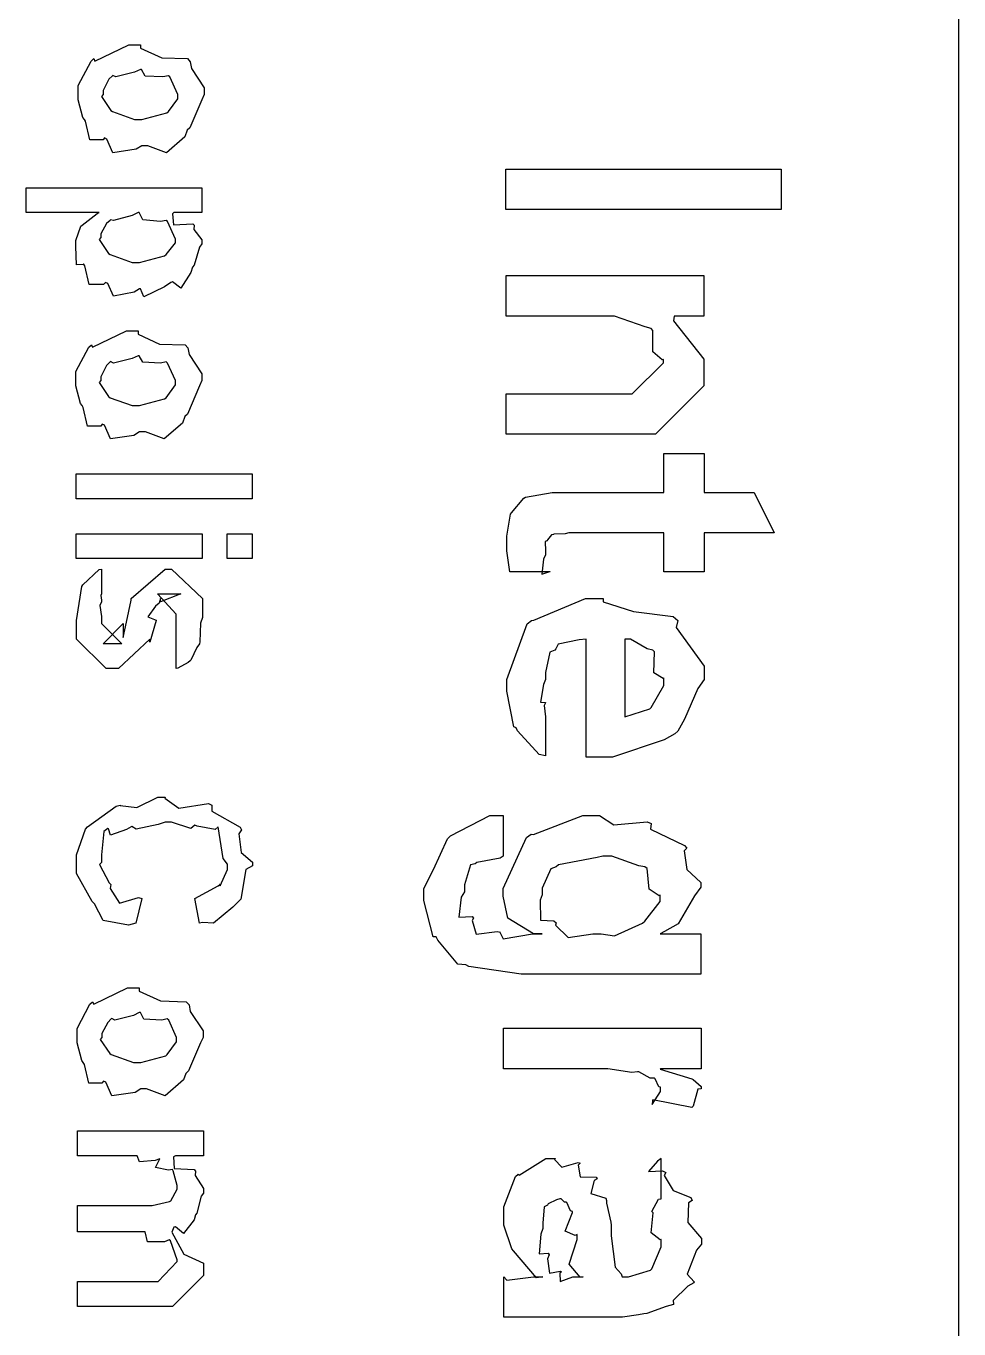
# Model space of a CAD drawing. Extents: x 0.2 to 11.6, y 0.3 to 16.2.
# Drawn here: x 1.7482 to 1.8783, y 2.1406 to 2.3225 of the extents above; entities that cross this region are included whole.
import ezdxf

# ---------------------------------------------------------------- set-up
doc = ezdxf.new("R2010")
doc.units = 0
doc.header["$MEASUREMENT"] = 0

msp = doc.modelspace()

# ---------------------------------------------------------------- linework, layer by layer
at = {"color": 0}
for p, q in [((1.87831, 0.513346), (1.87831, 4.18001)), ((1.75776, 2.3176), (1.76247, 2.31988)), ((1.76247, 2.31988), (1.76411, 2.31988)), ((1.76411, 2.31988), (1.76411, 2.31939)), ((1.76411, 2.31988), (1.76411, 2.31988)), ((1.76411, 2.31939), (1.76708, 2.31803)), ((1.75543, 2.31418), (1.75722, 2.3176)), ((1.75722, 2.3176), (1.7576, 2.31793)), ((1.7576, 2.31793), (1.75776, 2.3176)), ((1.76708, 2.31803), (1.77067, 2.31793)), ((1.77067, 2.31793), (1.77106, 2.31749)), ((1.77106, 2.31749), (1.77121, 2.31657)), ((1.77121, 2.31657), (1.773, 2.31386)), ((1.75971, 2.31506), (1.7589, 2.31347)), ((1.76019, 2.31554), (1.75971, 2.31506)), ((1.76025, 2.3156), (1.76019, 2.31554)), ((1.76069, 2.31538), (1.76025, 2.3156)), ((1.76329, 2.31603), (1.76069, 2.31538)), ((1.76411, 2.3164), (1.76329, 2.31603)), ((1.76426, 2.3164), (1.76411, 2.3164)), ((1.76411, 2.3164), (1.76411, 2.3164)), ((1.76476, 2.31549), (1.76426, 2.3164)), ((1.76725, 2.31538), (1.76476, 2.31549)), ((1.76801, 2.31554), (1.76725, 2.31538)), ((1.76822, 2.31538), (1.76801, 2.31554)), ((1.76932, 2.31293), (1.76822, 2.31538)), ((1.75543, 2.31293), (1.75543, 2.31418)), ((1.75543, 2.31218), (1.75543, 2.31293)), ((1.7589, 2.31293), (1.75868, 2.31267)), ((1.7589, 2.31347), (1.7589, 2.31293)), ((1.76932, 2.31233), (1.76932, 2.31293)), ((1.76932, 2.31293), (1.76932, 2.31293)), ((1.773, 2.31293), (1.77268, 2.31218)), ((1.773, 2.31386), (1.773, 2.31293)), ((1.75608, 2.30974), (1.75543, 2.31218)), ((1.75868, 2.31267), (1.75999, 2.31071)), ((1.76801, 2.31054), (1.76932, 2.31233)), ((1.77268, 2.31218), (1.771, 2.30826)), ((1.75629, 2.30946), (1.75608, 2.30974)), ((1.75646, 2.30919), (1.75629, 2.30946)), ((1.75999, 2.31071), (1.76019, 2.31054)), ((1.76019, 2.31054), (1.76019, 2.31054)), ((1.76019, 2.31054), (1.76329, 2.30946)), ((1.76329, 2.30946), (1.76432, 2.30946)), ((1.76432, 2.30946), (1.76779, 2.31039)), ((1.76432, 2.30946), (1.76432, 2.30946)), ((1.76779, 2.31039), (1.76801, 2.31054)), ((1.76801, 2.31054), (1.76801, 2.31054)), ((1.75706, 2.30658), (1.75646, 2.30919)), ((1.77061, 2.30794), (1.77029, 2.30703)), ((1.771, 2.30826), (1.77061, 2.30794)), ((1.7589, 2.30658), (1.75706, 2.30658)), ((1.75911, 2.30686), (1.7589, 2.30658)), ((1.75944, 2.30669), (1.75911, 2.30686)), ((1.76025, 2.30479), (1.75944, 2.30669)), ((1.76432, 2.30578), (1.76351, 2.30529)), ((1.76514, 2.30578), (1.76432, 2.30578)), ((1.76774, 2.30479), (1.76514, 2.30578)), ((1.77029, 2.30703), (1.76774, 2.30479)), ((1.76351, 2.30529), (1.76025, 2.30479)), ((1.81511, 2.30251), (1.85351, 2.30251)), ((1.81511, 2.29688), (1.81511, 2.30251)), ((1.81511, 2.30251), (1.81511, 2.30251)), ((1.85351, 2.30251), (1.85351, 2.29688)), ((1.74815, 2.29992), (1.77268, 2.29992)), ((1.74815, 2.29644), (1.74815, 2.29992)), ((1.74815, 2.29992), (1.74815, 2.29992)), ((1.77268, 2.29992), (1.77268, 2.29644)), ((1.85351, 2.29688), (1.81511, 2.29688)), ((1.75836, 2.29644), (1.74815, 2.29644)), ((1.75581, 2.29454), (1.75597, 2.29471)), ((1.75597, 2.29471), (1.75808, 2.29633)), ((1.75597, 2.29471), (1.75597, 2.29471)), ((1.75808, 2.29633), (1.75836, 2.29644)), ((1.75939, 2.29492), (1.75857, 2.29346)), ((1.75987, 2.29536), (1.75939, 2.29492)), ((1.75993, 2.29542), (1.75987, 2.29536)), ((1.76036, 2.29536), (1.75993, 2.29542)), ((1.76297, 2.29606), (1.76036, 2.29536)), ((1.76378, 2.29644), (1.76297, 2.29606)), ((1.76394, 2.29644), (1.76378, 2.29644)), ((1.76378, 2.29644), (1.76378, 2.29644)), ((1.76443, 2.29546), (1.76394, 2.29644)), ((1.76693, 2.29519), (1.76443, 2.29546)), ((1.76768, 2.29536), (1.76693, 2.29519)), ((1.7679, 2.29519), (1.76768, 2.29536)), ((1.76899, 2.29275), (1.7679, 2.29519)), ((1.76878, 2.29644), (1.76856, 2.29628)), ((1.76856, 2.29628), (1.76872, 2.29476)), ((1.76872, 2.29476), (1.77143, 2.29486)), ((1.77268, 2.29644), (1.76878, 2.29644)), ((1.77143, 2.29486), (1.7716, 2.29471)), ((1.7716, 2.29471), (1.77154, 2.29411)), ((1.7551, 2.29254), (1.75581, 2.29454)), ((1.75857, 2.29297), (1.75836, 2.29269)), ((1.75857, 2.29346), (1.75857, 2.29297)), ((1.77154, 2.29411), (1.77268, 2.29264)), ((1.7551, 2.29172), (1.7551, 2.29254)), ((1.7551, 2.29254), (1.7551, 2.29254)), ((1.75521, 2.28917), (1.7551, 2.29172)), ((1.75836, 2.29269), (1.75965, 2.29075)), ((1.76768, 2.29058), (1.76899, 2.29221)), ((1.76899, 2.29221), (1.76899, 2.29275)), ((1.76899, 2.29275), (1.76899, 2.29275)), ((1.77235, 2.29161), (1.7716, 2.28911)), ((1.77268, 2.2921), (1.77235, 2.29161)), ((1.77268, 2.29264), (1.77268, 2.2921)), ((1.75618, 2.28928), (1.75613, 2.28922)), ((1.75635, 2.28901), (1.75618, 2.28928)), ((1.75965, 2.29075), (1.75987, 2.29058)), ((1.75987, 2.29058), (1.75987, 2.29058)), ((1.75987, 2.29058), (1.76297, 2.2895)), ((1.76297, 2.2895), (1.764, 2.2895)), ((1.764, 2.2895), (1.76747, 2.29042)), ((1.764, 2.2895), (1.764, 2.2895)), ((1.76747, 2.29042), (1.76768, 2.29058)), ((1.76768, 2.29058), (1.76768, 2.29058)), ((1.75613, 2.28922), (1.75521, 2.28917)), ((1.75694, 2.2864), (1.75635, 2.28901)), ((1.77115, 2.28808), (1.76975, 2.28592)), ((1.77138, 2.28885), (1.77115, 2.28808)), ((1.7716, 2.28911), (1.77138, 2.28885)), ((1.81515, 2.28765), (1.84272, 2.28765)), ((1.81515, 2.28201), (1.81515, 2.28765)), ((1.81515, 2.28765), (1.81515, 2.28765)), ((1.84272, 2.28765), (1.84272, 2.28201)), ((1.75896, 2.2864), (1.75694, 2.2864)), ((1.75922, 2.28668), (1.75896, 2.2864)), ((1.75956, 2.28657), (1.75922, 2.28668)), ((1.76036, 2.28478), (1.75956, 2.28657)), ((1.764, 2.28581), (1.76324, 2.28532)), ((1.76411, 2.28581), (1.764, 2.28581)), ((1.7646, 2.28467), (1.76411, 2.28581)), ((1.76747, 2.28608), (1.7646, 2.28467)), ((1.76833, 2.28668), (1.76747, 2.28608)), ((1.76856, 2.28678), (1.76833, 2.28668)), ((1.76975, 2.28592), (1.76856, 2.28678)), ((1.76324, 2.28532), (1.76036, 2.28478)), ((1.82883, 2.28201), (1.81515, 2.28201)), ((1.83024, 2.28201), (1.82883, 2.28201)), ((1.83453, 2.28049), (1.83024, 2.28201)), ((1.8386, 2.28201), (1.83849, 2.28136)), ((1.84272, 2.28201), (1.8386, 2.28201)), ((1.83535, 2.28028), (1.83453, 2.28049)), ((1.83561, 2.28), (1.83535, 2.28028)), ((1.83849, 2.28136), (1.84272, 2.27599)), ((1.75743, 2.27767), (1.76215, 2.27994)), ((1.76215, 2.27994), (1.76378, 2.27994)), ((1.76378, 2.27994), (1.76378, 2.27946)), ((1.76378, 2.27994), (1.76378, 2.27994)), ((1.76378, 2.27946), (1.76676, 2.2781)), ((1.83561, 2.27701), (1.83561, 2.28)), ((1.7551, 2.27425), (1.75689, 2.27767)), ((1.75689, 2.27767), (1.75726, 2.278)), ((1.75726, 2.278), (1.75743, 2.27767)), ((1.76676, 2.2781), (1.77035, 2.278)), ((1.77035, 2.278), (1.77072, 2.27756)), ((1.77072, 2.27756), (1.77089, 2.27664)), ((1.77089, 2.27664), (1.77268, 2.27393)), ((1.83692, 2.27588), (1.83561, 2.27701)), ((1.75939, 2.27511), (1.75857, 2.27354)), ((1.75987, 2.27561), (1.75939, 2.27511)), ((1.75993, 2.27567), (1.75987, 2.27561)), ((1.76036, 2.27544), (1.75993, 2.27567)), ((1.76297, 2.2761), (1.76036, 2.27544)), ((1.76378, 2.27647), (1.76297, 2.2761)), ((1.76394, 2.27647), (1.76378, 2.27647)), ((1.76378, 2.27647), (1.76378, 2.27647)), ((1.76443, 2.27556), (1.76394, 2.27647)), ((1.76693, 2.27544), (1.76443, 2.27556)), ((1.76768, 2.27561), (1.76693, 2.27544)), ((1.7679, 2.27544), (1.76768, 2.27561)), ((1.76899, 2.273), (1.7679, 2.27544)), ((1.83274, 2.27115), (1.83708, 2.2755)), ((1.83708, 2.27593), (1.83692, 2.27588)), ((1.83708, 2.2755), (1.83708, 2.27593)), ((1.84272, 2.27599), (1.84272, 2.27419)), ((1.7551, 2.273), (1.7551, 2.27425)), ((1.7551, 2.27225), (1.7551, 2.273)), ((1.75857, 2.273), (1.75836, 2.27274)), ((1.75857, 2.27354), (1.75857, 2.273)), ((1.76899, 2.2724), (1.76899, 2.273)), ((1.76899, 2.273), (1.76899, 2.273)), ((1.77268, 2.273), (1.77235, 2.27225)), ((1.77268, 2.27393), (1.77268, 2.273)), ((1.84272, 2.27419), (1.84272, 2.27225)), ((1.75575, 2.26981), (1.7551, 2.27225)), ((1.75836, 2.27274), (1.75965, 2.27078)), ((1.76768, 2.27061), (1.76899, 2.2724)), ((1.77235, 2.27225), (1.77067, 2.26833)), ((1.81515, 2.27115), (1.83035, 2.27117)), ((1.81515, 2.26551), (1.81515, 2.27115)), ((1.83035, 2.27117), (1.83274, 2.27115)), ((1.84272, 2.27225), (1.83599, 2.26551)), ((1.75597, 2.26953), (1.75575, 2.26981)), ((1.75613, 2.26926), (1.75597, 2.26953)), ((1.75672, 2.26665), (1.75613, 2.26926)), ((1.75965, 2.27078), (1.75987, 2.27061)), ((1.75987, 2.27061), (1.75987, 2.27061)), ((1.75987, 2.27061), (1.76297, 2.26953)), ((1.76297, 2.26953), (1.764, 2.26953)), ((1.764, 2.26953), (1.76747, 2.27046)), ((1.764, 2.26953), (1.764, 2.26953)), ((1.76747, 2.27046), (1.76768, 2.27061)), ((1.76768, 2.27061), (1.76768, 2.27061)), ((1.77029, 2.26801), (1.76997, 2.26708)), ((1.77067, 2.26833), (1.77029, 2.26801)), ((1.75857, 2.26665), (1.75672, 2.26665)), ((1.75879, 2.26693), (1.75857, 2.26665)), ((1.75911, 2.26676), (1.75879, 2.26693)), ((1.75993, 2.26486), (1.75911, 2.26676)), ((1.764, 2.26585), (1.76318, 2.26535)), ((1.76481, 2.26585), (1.764, 2.26585)), ((1.76742, 2.26486), (1.76481, 2.26585)), ((1.76997, 2.26708), (1.76742, 2.26486)), ((1.76318, 2.26535), (1.75993, 2.26486)), ((1.83165, 2.26551), (1.81515, 2.26551)), ((1.83599, 2.26551), (1.83165, 2.26551)), ((1.83712, 2.25738), (1.83712, 2.26281)), ((1.83712, 2.26281), (1.84278, 2.26281)), ((1.84278, 2.26281), (1.84278, 2.25738)), ((1.75515, 2.25999), (1.77968, 2.25999)), ((1.75515, 2.25651), (1.75515, 2.25999)), ((1.75515, 2.25999), (1.75515, 2.25999)), ((1.77968, 2.25999), (1.77968, 2.25651)), ((1.81586, 2.25456), (1.8176, 2.25661)), ((1.8176, 2.25661), (1.81782, 2.25672)), ((1.81782, 2.25672), (1.82156, 2.25738)), ((1.81782, 2.25672), (1.81782, 2.25672)), ((1.82156, 2.25738), (1.82281, 2.25738)), ((1.82281, 2.25738), (1.83712, 2.25738)), ((1.84278, 2.25738), (1.84972, 2.25738)), ((1.84972, 2.25738), (1.85254, 2.25174)), ((1.77968, 2.25651), (1.75515, 2.25651)), ((1.81521, 2.25131), (1.81575, 2.25435)), ((1.81575, 2.25435), (1.81586, 2.25456)), ((1.81586, 2.25456), (1.81586, 2.25456)), ((1.75515, 2.25163), (1.77274, 2.25163)), ((1.75515, 2.24815), (1.75515, 2.25163)), ((1.75515, 2.25163), (1.75515, 2.25163)), ((1.77274, 2.25163), (1.77274, 2.24815)), ((1.77621, 2.25163), (1.77968, 2.25163)), ((1.77621, 2.24815), (1.77621, 2.25163)), ((1.77621, 2.25163), (1.77621, 2.25163)), ((1.77968, 2.25163), (1.77968, 2.24815)), ((1.81521, 2.25022), (1.81521, 2.25131)), ((1.82146, 2.25146), (1.8209, 2.25076)), ((1.82172, 2.25151), (1.82146, 2.25146)), ((1.82178, 2.25157), (1.82172, 2.25151)), ((1.82335, 2.25163), (1.82178, 2.25157)), ((1.82389, 2.25174), (1.82335, 2.25163)), ((1.83712, 2.25174), (1.82389, 2.25174)), ((1.83712, 2.24631), (1.83712, 2.25174)), ((1.85254, 2.25174), (1.84278, 2.25174)), ((1.84278, 2.25174), (1.84278, 2.24631)), ((1.81521, 2.24924), (1.81521, 2.25022)), ((1.81565, 2.24631), (1.81521, 2.24924)), ((1.82086, 2.25065), (1.82058, 2.25054)), ((1.82058, 2.25054), (1.82064, 2.24918)), ((1.8209, 2.25076), (1.82086, 2.25065)), ((1.77274, 2.24815), (1.75515, 2.24815)), ((1.77968, 2.24815), (1.77621, 2.24815)), ((1.82036, 2.2481), (1.8201, 2.24599)), ((1.82064, 2.24869), (1.82036, 2.2481)), ((1.82064, 2.24918), (1.82064, 2.24869)), ((1.75608, 2.24451), (1.75836, 2.24664)), ((1.75836, 2.24664), (1.75868, 2.24669)), ((1.75868, 2.24669), (1.75868, 2.24322)), ((1.75868, 2.24669), (1.75868, 2.24669)), ((1.76281, 2.24257), (1.76758, 2.24669)), ((1.76758, 2.24669), (1.76844, 2.24669)), ((1.76844, 2.24669), (1.77279, 2.24257)), ((1.82129, 2.24631), (1.81565, 2.24631)), ((1.81565, 2.24631), (1.81565, 2.24631)), ((1.8201, 2.24599), (1.82124, 2.24636)), ((1.82124, 2.24636), (1.82129, 2.24631)), ((1.82129, 2.24631), (1.82129, 2.24631)), ((1.84278, 2.24631), (1.83712, 2.24631)), ((1.75521, 2.23953), (1.75592, 2.24425)), ((1.75592, 2.24425), (1.75608, 2.24451)), ((1.75608, 2.24451), (1.75608, 2.24451)), ((1.75868, 2.24214), (1.75846, 2.2416)), ((1.75868, 2.24322), (1.75857, 2.243)), ((1.75857, 2.243), (1.75868, 2.24235)), ((1.75868, 2.24235), (1.75868, 2.24214)), ((1.76215, 2.23931), (1.76281, 2.24235)), ((1.76281, 2.24235), (1.76281, 2.24257)), ((1.7691, 2.2404), (1.7665, 2.24322)), ((1.7665, 2.24322), (1.76779, 2.24322)), ((1.76693, 2.24257), (1.76671, 2.24192)), ((1.76975, 2.24322), (1.76693, 2.24214)), ((1.76693, 2.24214), (1.76693, 2.24257)), ((1.76779, 2.24322), (1.76975, 2.24322)), ((1.77279, 2.24257), (1.77279, 2.23996)), ((1.81901, 2.23958), (1.82622, 2.24257)), ((1.82622, 2.24257), (1.82867, 2.24257)), ((1.82867, 2.24257), (1.82867, 2.24214)), ((1.82867, 2.24214), (1.8329, 2.24078)), ((1.75846, 2.2416), (1.75868, 2.24007)), ((1.76622, 2.24154), (1.76514, 2.24001)), ((1.76671, 2.24192), (1.76622, 2.24154)), ((1.7691, 2.23975), (1.7691, 2.2404)), ((1.8329, 2.24078), (1.83843, 2.24007)), ((1.75521, 2.23693), (1.75521, 2.23953)), ((1.75521, 2.23953), (1.75521, 2.23953)), ((1.75868, 2.24007), (1.75868, 2.23953)), ((1.75868, 2.23953), (1.75868, 2.2391)), ((1.75868, 2.2391), (1.7615, 2.23628)), ((1.7589, 2.23628), (1.76172, 2.2391)), ((1.76172, 2.23714), (1.76215, 2.23931)), ((1.76172, 2.2391), (1.76172, 2.23714)), ((1.76514, 2.24001), (1.76628, 2.23958)), ((1.76628, 2.23953), (1.7654, 2.23649)), ((1.76628, 2.23958), (1.76628, 2.23953)), ((1.7691, 2.23915), (1.7691, 2.23975)), ((1.7691, 2.23736), (1.7691, 2.23915)), ((1.77251, 2.23915), (1.7724, 2.23654)), ((1.77279, 2.23996), (1.77251, 2.23915)), ((1.81521, 2.23128), (1.81808, 2.23904)), ((1.81808, 2.23904), (1.81868, 2.23953)), ((1.81868, 2.23953), (1.81901, 2.23958)), ((1.83843, 2.24007), (1.83908, 2.23953)), ((1.83908, 2.23953), (1.83886, 2.23856)), ((1.83886, 2.23856), (1.84278, 2.23313)), ((1.75933, 2.23281), (1.75521, 2.23693)), ((1.7654, 2.23693), (1.76107, 2.23281)), ((1.7654, 2.23649), (1.7654, 2.23693)), ((1.7691, 2.23708), (1.7691, 2.23736)), ((1.7691, 2.23736), (1.7691, 2.23736)), ((1.7691, 2.23628), (1.7691, 2.23708)), ((1.7724, 2.23654), (1.77235, 2.23628)), ((1.82531, 2.23682), (1.82237, 2.23622)), ((1.82628, 2.23693), (1.82531, 2.23682)), ((1.82628, 2.22043), (1.82628, 2.23693)), ((1.83171, 2.23693), (1.83171, 2.22607)), ((1.83247, 2.23693), (1.83171, 2.23693)), ((1.83171, 2.23693), (1.83171, 2.23693)), ((1.83479, 2.23557), (1.83247, 2.23693)), ((1.76042, 2.23628), (1.7589, 2.23628)), ((1.7615, 2.23628), (1.76042, 2.23628)), ((1.7691, 2.23281), (1.7691, 2.23628)), ((1.7691, 2.23628), (1.7691, 2.23628)), ((1.77197, 2.23574), (1.77115, 2.234)), ((1.77235, 2.23628), (1.77197, 2.23574)), ((1.82124, 2.23508), (1.82064, 2.23226)), ((1.82194, 2.2354), (1.82124, 2.23508)), ((1.82206, 2.23557), (1.82194, 2.2354)), ((1.82237, 2.23622), (1.82206, 2.23557)), ((1.83561, 2.2354), (1.83479, 2.23557)), ((1.83583, 2.23514), (1.83561, 2.2354)), ((1.83572, 2.23221), (1.83583, 2.23514)), ((1.77078, 2.23367), (1.76932, 2.23286)), ((1.77106, 2.23389), (1.77078, 2.23367)), ((1.77115, 2.234), (1.77106, 2.23389)), ((1.84278, 2.23313), (1.84278, 2.23128)), ((1.76085, 2.23281), (1.75933, 2.23281)), ((1.76107, 2.23281), (1.76085, 2.23281)), ((1.76932, 2.23286), (1.7691, 2.23281)), ((1.81521, 2.22965), (1.81521, 2.23128)), ((1.81521, 2.23128), (1.81521, 2.23128)), ((1.82064, 2.23128), (1.82036, 2.23058)), ((1.82064, 2.23226), (1.82064, 2.23128)), ((1.83703, 2.23144), (1.83572, 2.23221)), ((1.83712, 2.2315), (1.83703, 2.23144)), ((1.83712, 2.23047), (1.83712, 2.2315)), ((1.84278, 2.23128), (1.8419, 2.23003)), ((1.81619, 2.22467), (1.81521, 2.22965)), ((1.82036, 2.23058), (1.81993, 2.22814)), ((1.83539, 2.22738), (1.83712, 2.23047)), ((1.8419, 2.23003), (1.84, 2.22575)), ((1.81993, 2.22814), (1.82064, 2.22808)), ((1.82064, 2.22803), (1.82042, 2.22765)), ((1.82042, 2.22765), (1.82064, 2.22607)), ((1.82064, 2.22808), (1.82064, 2.22803)), ((1.82064, 2.22607), (1.82064, 2.22065)), ((1.82064, 2.22607), (1.82064, 2.22607)), ((1.82064, 2.22607), (1.82064, 2.22607)), ((1.83171, 2.22607), (1.83518, 2.22721)), ((1.83171, 2.22607), (1.83171, 2.22607)), ((1.83518, 2.22721), (1.83539, 2.22738)), ((1.83539, 2.22738), (1.83539, 2.22738)), ((1.84, 2.22575), (1.83908, 2.22407)), ((1.81651, 2.22456), (1.81619, 2.22467)), ((1.81674, 2.22412), (1.81651, 2.22456)), ((1.81972, 2.22082), (1.81674, 2.22412)), ((1.83908, 2.22407), (1.83865, 2.22368)), ((1.83718, 2.22287), (1.82997, 2.22043)), ((1.83865, 2.22368), (1.83718, 2.22287)), ((1.82064, 2.22065), (1.81972, 2.22082)), ((1.8265, 2.22043), (1.82628, 2.22043)), ((1.82726, 2.22043), (1.8265, 2.22043)), ((1.82758, 2.22043), (1.82726, 2.22043)), ((1.82997, 2.22043), (1.82758, 2.22043)), ((1.76361, 2.21343), (1.76654, 2.21485)), ((1.76654, 2.21485), (1.76758, 2.21485)), ((1.76758, 2.21485), (1.76753, 2.21474)), ((1.76753, 2.21474), (1.76947, 2.21332)), ((1.75672, 2.21072), (1.76074, 2.2136)), ((1.76074, 2.2136), (1.76129, 2.21376)), ((1.76129, 2.21376), (1.76129, 2.21371)), ((1.76129, 2.21371), (1.76361, 2.21343)), ((1.76947, 2.21332), (1.7736, 2.21397)), ((1.7736, 2.21397), (1.77408, 2.21376)), ((1.77408, 2.21376), (1.77408, 2.21289)), ((1.77408, 2.21289), (1.778, 2.21067)), ((1.76758, 2.21137), (1.7666, 2.21104)), ((1.76844, 2.21137), (1.76758, 2.21137)), ((1.77115, 2.2105), (1.76844, 2.21137)), ((1.80735, 2.20947), (1.81287, 2.21229)), ((1.81287, 2.21229), (1.81472, 2.21229)), ((1.81472, 2.21229), (1.81472, 2.20665)), ((1.81472, 2.21229), (1.81472, 2.21229)), ((1.81896, 2.20964), (1.82585, 2.21229)), ((1.82585, 2.21229), (1.82818, 2.21229)), ((1.82818, 2.21229), (1.82818, 2.21229)), ((1.82818, 2.21229), (1.83018, 2.21099)), ((1.83018, 2.21099), (1.83479, 2.21143)), ((1.83479, 2.21143), (1.83535, 2.21121)), ((1.83535, 2.21121), (1.83529, 2.21039)), ((1.75521, 2.20682), (1.75646, 2.21039)), ((1.75646, 2.21039), (1.75672, 2.21072)), ((1.75672, 2.21072), (1.75672, 2.21072)), ((1.759, 2.21007), (1.75868, 2.20682)), ((1.75956, 2.2105), (1.759, 2.21007)), ((1.75965, 2.21044), (1.75956, 2.2105)), ((1.75993, 2.20958), (1.75965, 2.21044)), ((1.76215, 2.21035), (1.75993, 2.20958)), ((1.76281, 2.21072), (1.76215, 2.21035)), ((1.76292, 2.21078), (1.76281, 2.21072)), ((1.76351, 2.21039), (1.76292, 2.21078)), ((1.7666, 2.21104), (1.76351, 2.21039)), ((1.77171, 2.21094), (1.77115, 2.2105)), ((1.77203, 2.21083), (1.77171, 2.21094)), ((1.77453, 2.21035), (1.77203, 2.21083)), ((1.77496, 2.21072), (1.77453, 2.21035)), ((1.77567, 2.20632), (1.77496, 2.21072)), ((1.77496, 2.21072), (1.77496, 2.21072)), ((1.77821, 2.21029), (1.77783, 2.20975)), ((1.77783, 2.20975), (1.77815, 2.20714)), ((1.778, 2.21067), (1.77821, 2.21029)), ((1.80697, 2.20904), (1.80735, 2.20947)), ((1.80735, 2.20947), (1.80735, 2.20947)), ((1.81472, 2.2021), (1.81799, 2.20925)), ((1.81799, 2.20925), (1.81862, 2.20969)), ((1.81862, 2.20969), (1.81896, 2.20964)), ((1.83529, 2.21039), (1.84, 2.20811)), ((1.80501, 2.20475), (1.80697, 2.20904)), ((1.84033, 2.20774), (1.83996, 2.20736)), ((1.84, 2.20811), (1.84033, 2.20774)), ((1.75521, 2.20551), (1.75521, 2.20682)), ((1.75868, 2.20574), (1.7584, 2.20546)), ((1.75868, 2.20682), (1.75868, 2.20574)), ((1.77626, 2.20551), (1.77567, 2.20632)), ((1.77815, 2.20714), (1.77974, 2.20578)), ((1.77974, 2.20578), (1.77974, 2.20529)), ((1.81104, 2.20574), (1.81082, 2.20557)), ((1.81429, 2.20637), (1.81104, 2.20574)), ((1.81472, 2.20665), (1.81429, 2.20637)), ((1.82785, 2.20643), (1.82243, 2.2054)), ((1.82861, 2.20665), (1.82785, 2.20643)), ((1.82986, 2.20665), (1.82861, 2.20665)), ((1.82861, 2.20665), (1.82861, 2.20665)), ((1.83365, 2.20529), (1.82986, 2.20665)), ((1.83996, 2.20736), (1.84033, 2.20475)), ((1.75521, 2.20421), (1.75521, 2.20551)), ((1.75737, 2.20031), (1.75521, 2.20421)), ((1.7584, 2.20546), (1.75976, 2.2029)), ((1.77522, 2.20247), (1.77626, 2.20475)), ((1.77626, 2.20475), (1.77626, 2.20551)), ((1.77881, 2.20475), (1.7781, 2.20063)), ((1.77974, 2.20529), (1.77881, 2.20475)), ((1.80365, 2.2021), (1.80501, 2.20475)), ((1.81017, 2.2054), (1.80931, 2.20264)), ((1.81082, 2.20557), (1.81017, 2.2054)), ((1.82135, 2.20486), (1.82015, 2.20215)), ((1.8221, 2.20514), (1.82135, 2.20486)), ((1.82243, 2.2054), (1.8221, 2.20514)), ((1.83447, 2.20514), (1.83365, 2.20529)), ((1.83479, 2.20492), (1.83447, 2.20514)), ((1.83507, 2.20204), (1.83479, 2.20492)), ((1.84033, 2.20475), (1.84229, 2.20296)), ((1.75976, 2.2029), (1.75999, 2.20269)), ((1.75999, 2.20269), (1.75987, 2.2021)), ((1.75987, 2.2021), (1.76118, 2.20008)), ((1.77169, 2.20074), (1.77496, 2.20247)), ((1.77496, 2.20247), (1.77517, 2.20269)), ((1.77517, 2.20269), (1.77512, 2.20269)), ((1.77512, 2.20269), (1.77522, 2.20247)), ((1.80365, 2.20042), (1.80365, 2.2021)), ((1.80365, 2.2021), (1.80365, 2.2021)), ((1.80931, 2.20264), (1.80931, 2.20165)), ((1.81472, 2.20107), (1.81472, 2.2021)), ((1.81472, 2.2021), (1.81472, 2.2021)), ((1.82015, 2.20215), (1.82015, 2.20122)), ((1.83649, 2.20111), (1.83507, 2.20204)), ((1.84229, 2.20231), (1.84142, 2.20111)), ((1.84229, 2.20296), (1.84229, 2.20231)), ((1.75771, 2.19997), (1.75737, 2.20031)), ((1.75737, 2.20031), (1.75737, 2.20031)), ((1.76118, 2.20008), (1.76383, 2.20085)), ((1.76432, 2.20074), (1.76346, 2.19726)), ((1.76383, 2.20085), (1.76432, 2.20074)), ((1.76432, 2.20074), (1.76432, 2.20074)), ((1.77235, 2.19726), (1.77169, 2.20074)), ((1.77169, 2.20074), (1.77169, 2.20074)), ((1.77778, 2.20031), (1.77701, 2.19949)), ((1.7781, 2.20063), (1.77778, 2.20031)), ((1.80496, 2.19536), (1.80365, 2.20042)), ((1.80886, 2.2009), (1.80854, 2.19814)), ((1.80931, 2.20165), (1.80886, 2.2009)), ((1.81538, 2.19797), (1.81472, 2.20107)), ((1.82015, 2.20122), (1.81988, 2.20047)), ((1.81988, 2.20047), (1.81993, 2.19769)), ((1.83447, 2.19754), (1.83664, 2.20031)), ((1.83664, 2.20122), (1.83649, 2.20111)), ((1.83664, 2.20031), (1.83664, 2.20122)), ((1.84142, 2.20111), (1.83914, 2.19721)), ((1.7589, 2.19765), (1.75771, 2.19997)), ((1.77701, 2.19949), (1.77431, 2.19726)), ((1.76243, 2.19699), (1.7589, 2.19765)), ((1.76346, 2.19726), (1.76243, 2.19699)), ((1.77279, 2.19737), (1.77235, 2.19726)), ((1.77431, 2.19726), (1.77279, 2.19737)), ((1.80854, 2.19814), (1.81039, 2.19819)), ((1.81039, 2.19819), (1.8106, 2.19797)), ((1.8106, 2.19797), (1.81039, 2.19764)), ((1.81039, 2.19764), (1.81093, 2.19575)), ((1.81896, 2.19581), (1.81538, 2.19797)), ((1.81993, 2.19769), (1.82178, 2.1976)), ((1.82178, 2.1976), (1.8221, 2.19732)), ((1.8221, 2.19732), (1.822, 2.197)), ((1.822, 2.197), (1.82378, 2.19526)), ((1.83024, 2.19553), (1.83415, 2.19726)), ((1.83415, 2.19726), (1.83447, 2.19754)), ((1.83447, 2.19754), (1.83447, 2.19754)), ((1.83914, 2.19721), (1.83724, 2.19613)), ((1.80539, 2.19536), (1.80496, 2.19536)), ((1.80561, 2.19493), (1.80539, 2.19536)), ((1.80838, 2.19157), (1.80561, 2.19493)), ((1.81093, 2.19575), (1.81386, 2.19613)), ((1.81386, 2.19613), (1.81429, 2.19601)), ((1.81429, 2.19601), (1.81424, 2.19601)), ((1.81424, 2.19601), (1.81472, 2.1951)), ((1.81472, 2.1951), (1.81879, 2.19581)), ((1.81879, 2.19581), (1.82015, 2.19581)), ((1.82015, 2.19581), (1.81896, 2.19581)), ((1.82378, 2.19526), (1.82721, 2.19581)), ((1.82721, 2.19581), (1.8284, 2.19581)), ((1.8284, 2.19581), (1.8284, 2.19581)), ((1.8284, 2.19581), (1.83024, 2.19553)), ((1.83724, 2.19613), (1.83664, 2.19581)), ((1.83664, 2.19581), (1.84229, 2.19581)), ((1.84229, 2.19581), (1.84229, 2.19015)), ((1.80951, 2.19146), (1.80838, 2.19157)), ((1.80994, 2.19125), (1.80951, 2.19146)), ((1.81722, 2.19015), (1.80994, 2.19125)), ((1.81862, 2.19015), (1.81722, 2.19015)), ((1.84229, 2.19015), (1.81862, 2.19015)), ((1.7576, 2.18599), (1.76232, 2.18826)), ((1.76232, 2.18826), (1.76394, 2.18826)), ((1.76394, 2.18826), (1.76394, 2.18778)), ((1.76394, 2.18826), (1.76394, 2.18826)), ((1.76394, 2.18778), (1.76693, 2.18642)), ((1.75526, 2.18257), (1.75706, 2.18599)), ((1.75706, 2.18599), (1.75743, 2.18631)), ((1.75743, 2.18631), (1.7576, 2.18599)), ((1.76693, 2.18642), (1.77051, 2.18631)), ((1.77051, 2.18631), (1.77089, 2.18587)), ((1.77089, 2.18587), (1.77106, 2.18494)), ((1.76004, 2.18392), (1.75956, 2.18343)), ((1.7601, 2.18397), (1.76004, 2.18392)), ((1.76053, 2.18375), (1.7601, 2.18397)), ((1.76313, 2.1844), (1.76053, 2.18375)), ((1.76394, 2.18479), (1.76313, 2.1844)), ((1.76411, 2.18479), (1.76394, 2.18479)), ((1.76394, 2.18479), (1.76394, 2.18479)), ((1.7646, 2.18386), (1.76411, 2.18479)), ((1.76708, 2.18375), (1.7646, 2.18386)), ((1.76785, 2.18392), (1.76708, 2.18375)), ((1.76807, 2.18375), (1.76785, 2.18392)), ((1.77106, 2.18494), (1.77285, 2.18224)), ((1.75526, 2.18132), (1.75526, 2.18257)), ((1.75956, 2.18343), (1.75874, 2.18186)), ((1.76915, 2.18132), (1.76807, 2.18375)), ((1.77285, 2.18224), (1.77285, 2.18132)), ((1.81478, 2.18261), (1.84233, 2.18261)), ((1.81478, 2.17697), (1.81478, 2.18261)), ((1.81478, 2.18261), (1.81478, 2.18261)), ((1.84233, 2.18261), (1.84233, 2.17697)), ((1.75526, 2.18056), (1.75526, 2.18132)), ((1.75592, 2.17811), (1.75526, 2.18056)), ((1.75874, 2.18132), (1.75851, 2.18104)), ((1.75851, 2.18104), (1.75982, 2.1791)), ((1.75874, 2.18186), (1.75874, 2.18132)), ((1.76785, 2.17893), (1.76915, 2.18072)), ((1.76915, 2.18072), (1.76915, 2.18132)), ((1.76915, 2.18132), (1.76915, 2.18132)), ((1.77251, 2.18056), (1.77083, 2.17665)), ((1.77285, 2.18132), (1.77251, 2.18056)), ((1.75982, 2.1791), (1.76004, 2.17893)), ((1.76004, 2.17893), (1.76004, 2.17893)), ((1.76004, 2.17893), (1.76313, 2.17785)), ((1.76417, 2.17785), (1.76764, 2.17876)), ((1.76764, 2.17876), (1.76785, 2.17893)), ((1.76785, 2.17893), (1.76785, 2.17893)), ((1.75613, 2.17785), (1.75592, 2.17811)), ((1.75629, 2.17757), (1.75613, 2.17785)), ((1.75689, 2.17497), (1.75629, 2.17757)), ((1.76313, 2.17785), (1.76417, 2.17785)), ((1.76417, 2.17785), (1.76417, 2.17785)), ((1.77083, 2.17665), (1.77046, 2.17632)), ((1.82824, 2.17697), (1.81478, 2.17697)), ((1.82932, 2.17697), (1.82824, 2.17697)), ((1.83268, 2.17643), (1.82932, 2.17697)), ((1.83344, 2.17654), (1.83268, 2.17643)), ((1.83365, 2.17654), (1.83344, 2.17654)), ((1.83524, 2.17567), (1.83365, 2.17654)), ((1.83669, 2.17697), (1.83664, 2.17692)), ((1.83664, 2.17692), (1.84104, 2.17557)), ((1.84233, 2.17697), (1.83669, 2.17697)), ((1.75874, 2.17497), (1.75689, 2.17497)), ((1.75896, 2.17524), (1.75874, 2.17497)), ((1.75928, 2.17507), (1.75896, 2.17524)), ((1.7601, 2.17318), (1.75928, 2.17507)), ((1.77012, 2.1754), (1.76758, 2.17318)), ((1.77046, 2.17632), (1.77012, 2.1754)), ((1.83583, 2.17567), (1.83524, 2.17567)), ((1.83593, 2.17557), (1.83583, 2.17567)), ((1.83643, 2.17442), (1.83593, 2.17557)), ((1.84104, 2.17557), (1.84125, 2.17546)), ((1.84125, 2.17546), (1.84125, 2.17546)), ((1.84125, 2.17546), (1.84233, 2.17449)), ((1.76335, 2.17367), (1.7601, 2.17318)), ((1.76417, 2.17415), (1.76335, 2.17367)), ((1.76497, 2.17415), (1.76417, 2.17415)), ((1.76758, 2.17318), (1.76497, 2.17415)), ((1.8355, 2.17199), (1.83669, 2.17378)), ((1.83669, 2.17437), (1.83643, 2.17442)), ((1.83669, 2.17378), (1.83669, 2.17437)), ((1.8419, 2.1741), (1.84125, 2.17176)), ((1.84233, 2.17415), (1.8419, 2.1741)), ((1.84233, 2.17449), (1.84233, 2.17415)), ((1.83556, 2.17253), (1.8355, 2.17199)), ((1.83561, 2.17264), (1.83556, 2.17253)), ((1.84104, 2.17154), (1.83561, 2.17264)), ((1.84125, 2.17176), (1.84104, 2.17154)), ((1.75532, 2.16829), (1.77289, 2.16829)), ((1.75532, 2.16482), (1.75532, 2.16829)), ((1.75532, 2.16829), (1.75532, 2.16829)), ((1.77289, 2.16829), (1.77289, 2.16482)), ((1.76357, 2.16482), (1.75532, 2.16482)), ((1.76367, 2.16482), (1.76357, 2.16482)), ((1.764, 2.16396), (1.76367, 2.16482)), ((1.76617, 2.16417), (1.764, 2.16396)), ((1.76682, 2.16439), (1.76617, 2.16417)), ((1.76622, 2.16319), (1.76682, 2.16439)), ((1.76682, 2.16439), (1.76682, 2.16439)), ((1.76899, 2.16482), (1.76872, 2.16467)), ((1.76872, 2.16467), (1.76882, 2.16303)), ((1.77289, 2.16482), (1.76899, 2.16482)), ((1.81694, 2.16211), (1.82069, 2.16444)), ((1.82069, 2.16444), (1.822, 2.16444)), ((1.822, 2.16444), (1.82189, 2.16428)), ((1.82189, 2.16428), (1.82292, 2.16325)), ((1.82292, 2.16325), (1.82519, 2.1639)), ((1.82519, 2.1639), (1.82547, 2.16379)), ((1.82547, 2.16379), (1.82519, 2.16351)), ((1.83626, 2.16406), (1.83501, 2.1626)), ((1.83675, 2.16444), (1.83626, 2.16406)), ((1.83675, 2.15879), (1.83675, 2.16444)), ((1.76801, 2.16282), (1.76622, 2.16319)), ((1.76856, 2.16288), (1.76801, 2.16282)), ((1.76867, 2.16271), (1.76856, 2.16288)), ((1.76921, 2.16069), (1.76867, 2.16271)), ((1.76882, 2.16303), (1.7716, 2.16288)), ((1.7716, 2.16288), (1.77181, 2.16265)), ((1.77181, 2.16265), (1.77175, 2.16206)), ((1.77175, 2.16206), (1.77289, 2.16026)), ((1.81646, 2.16194), (1.81679, 2.16226)), ((1.81679, 2.16226), (1.81694, 2.16211)), ((1.82519, 2.16351), (1.82547, 2.16189)), ((1.83501, 2.1626), (1.83697, 2.16271)), ((1.83697, 2.16271), (1.8374, 2.16249)), ((1.8374, 2.16249), (1.83718, 2.16206)), ((1.83718, 2.16206), (1.83843, 2.15999)), ((1.76833, 2.15853), (1.76921, 2.16015)), ((1.76921, 2.16015), (1.76921, 2.16069)), ((1.76921, 2.16069), (1.76921, 2.16069)), ((1.77289, 2.16026), (1.77289, 2.15961)), ((1.81483, 2.15771), (1.81646, 2.16194)), ((1.82547, 2.16189), (1.82769, 2.16183)), ((1.82742, 2.16135), (1.82693, 2.15956)), ((1.82785, 2.16162), (1.82742, 2.16135)), ((1.82769, 2.16183), (1.82785, 2.16162)), ((1.76574, 2.15788), (1.76818, 2.15842)), ((1.76818, 2.15842), (1.76833, 2.15853)), ((1.76833, 2.15853), (1.76833, 2.15853)), ((1.77257, 2.15918), (1.77197, 2.15679)), ((1.77289, 2.15961), (1.77257, 2.15918)), ((1.82215, 2.15869), (1.82101, 2.1581)), ((1.82264, 2.15879), (1.82215, 2.15869)), ((1.82281, 2.15879), (1.82264, 2.15879)), ((1.82329, 2.15836), (1.82281, 2.15879)), ((1.82351, 2.15836), (1.82329, 2.15836)), ((1.82362, 2.15831), (1.82351, 2.15836)), ((1.82693, 2.15956), (1.82904, 2.1589)), ((1.82904, 2.1589), (1.82915, 2.15858)), ((1.82915, 2.15858), (1.82915, 2.15821)), ((1.83544, 2.15706), (1.83637, 2.15875)), ((1.83637, 2.15875), (1.83675, 2.15879)), ((1.83843, 2.15999), (1.84088, 2.15901)), ((1.8411, 2.15858), (1.8406, 2.15825)), ((1.84088, 2.15901), (1.8411, 2.15858)), ((1.75532, 2.15419), (1.75532, 2.15788)), ((1.75532, 2.15788), (1.76574, 2.15788)), ((1.76574, 2.15788), (1.76574, 2.15788)), ((1.77181, 2.15657), (1.7716, 2.15588)), ((1.77197, 2.15679), (1.77181, 2.15657)), ((1.81483, 2.15619), (1.81483, 2.15771)), ((1.82042, 2.15771), (1.82026, 2.15543)), ((1.8209, 2.15793), (1.82042, 2.15771)), ((1.82101, 2.1581), (1.8209, 2.15793)), ((1.82335, 2.15429), (1.82437, 2.1569)), ((1.82411, 2.15713), (1.82362, 2.15831)), ((1.82437, 2.15706), (1.82411, 2.15713)), ((1.82437, 2.1569), (1.82437, 2.15706)), ((1.82915, 2.15821), (1.82975, 2.15554)), ((1.83539, 2.15408), (1.83567, 2.15685)), ((1.83567, 2.15685), (1.83544, 2.15706)), ((1.83544, 2.15706), (1.83544, 2.15706)), ((1.8406, 2.15825), (1.8405, 2.15549)), ((1.76878, 2.15485), (1.7685, 2.15414)), ((1.76899, 2.15489), (1.76878, 2.15485)), ((1.77012, 2.15397), (1.76899, 2.15489)), ((1.7716, 2.15588), (1.77012, 2.15397)), ((1.81483, 2.15511), (1.81483, 2.15619)), ((1.81592, 2.15185), (1.81483, 2.15511)), ((1.82026, 2.15543), (1.82026, 2.15468)), ((1.82975, 2.15554), (1.82981, 2.15511)), ((1.82981, 2.15511), (1.82981, 2.15364)), ((1.8405, 2.15549), (1.84239, 2.15326)), ((1.76465, 2.15419), (1.75532, 2.15419)), ((1.76476, 2.15419), (1.76465, 2.15419)), ((1.76508, 2.15283), (1.76476, 2.15419)), ((1.76813, 2.1531), (1.76747, 2.15283)), ((1.76828, 2.15294), (1.76813, 2.1531)), ((1.76921, 2.15028), (1.76828, 2.15294)), ((1.7685, 2.15414), (1.77018, 2.1511)), ((1.81999, 2.15386), (1.81976, 2.15115)), ((1.82026, 2.15468), (1.81999, 2.15386)), ((1.82476, 2.15369), (1.82335, 2.15429)), ((1.82394, 2.14968), (1.82503, 2.15315)), ((1.82503, 2.15381), (1.82476, 2.15369)), ((1.82503, 2.15315), (1.82503, 2.15381)), ((1.82981, 2.15364), (1.83035, 2.14925)), ((1.83664, 2.1531), (1.83539, 2.15408)), ((1.83675, 2.15315), (1.83664, 2.1531)), ((1.83675, 2.15213), (1.83675, 2.15315)), ((1.84239, 2.15326), (1.84239, 2.1525)), ((1.76747, 2.15283), (1.76508, 2.15283)), ((1.77018, 2.1511), (1.77289, 2.14985)), ((1.81614, 2.15153), (1.81592, 2.15185)), ((1.81592, 2.15185), (1.81592, 2.15185)), ((1.81939, 2.14779), (1.81614, 2.15153)), ((1.81976, 2.15115), (1.82101, 2.15121)), ((1.82101, 2.15121), (1.82113, 2.15099)), ((1.83544, 2.14903), (1.83675, 2.15213)), ((1.84169, 2.15164), (1.84039, 2.14828)), ((1.84239, 2.1525), (1.84169, 2.15164)), ((1.7666, 2.14725), (1.76921, 2.15007)), ((1.76921, 2.15007), (1.76921, 2.15028)), ((1.76921, 2.15028), (1.76921, 2.15028)), ((1.77289, 2.14985), (1.77289, 2.14942)), ((1.77289, 2.14942), (1.77289, 2.14811)), ((1.82113, 2.15099), (1.8209, 2.15044)), ((1.8209, 2.15044), (1.82118, 2.14843)), ((1.82547, 2.14789), (1.82394, 2.14968)), ((1.83035, 2.14925), (1.83117, 2.14833)), ((1.77289, 2.14811), (1.76856, 2.14378)), ((1.81483, 2.14231), (1.81483, 2.14794)), ((1.81483, 2.14794), (1.81521, 2.14746)), ((1.81521, 2.14746), (1.81896, 2.14794)), ((1.81896, 2.14794), (1.82026, 2.14794)), ((1.82026, 2.14794), (1.81939, 2.14779)), ((1.82026, 2.14794), (1.82026, 2.14794)), ((1.82118, 2.14843), (1.82269, 2.14871)), ((1.82286, 2.1486), (1.82264, 2.14843)), ((1.82264, 2.14843), (1.82269, 2.14729)), ((1.82269, 2.14871), (1.82286, 2.1486)), ((1.82269, 2.14729), (1.82443, 2.14794)), ((1.82443, 2.14794), (1.82503, 2.14794)), ((1.82503, 2.14794), (1.8259, 2.14794)), ((1.8259, 2.14794), (1.82547, 2.14789)), ((1.8259, 2.14794), (1.8259, 2.14794)), ((1.83117, 2.14833), (1.83132, 2.14794)), ((1.83132, 2.14794), (1.83132, 2.14794)), ((1.83132, 2.14794), (1.83197, 2.14794)), ((1.83197, 2.14794), (1.83219, 2.14794)), ((1.83219, 2.14794), (1.83529, 2.14887)), ((1.83219, 2.14794), (1.83219, 2.14794)), ((1.83529, 2.14887), (1.83544, 2.14903)), ((1.83544, 2.14903), (1.83544, 2.14903)), ((1.84039, 2.14828), (1.84136, 2.14724)), ((1.75532, 2.14378), (1.75532, 2.14725)), ((1.75532, 2.14725), (1.76531, 2.14725)), ((1.76531, 2.14725), (1.7666, 2.14725)), ((1.8405, 2.1466), (1.83843, 2.14464)), ((1.84131, 2.14708), (1.8405, 2.1466)), ((1.84136, 2.14724), (1.84131, 2.14708)), ((1.76704, 2.14378), (1.75532, 2.14378)), ((1.76856, 2.14378), (1.76704, 2.14378)), ((1.83849, 2.14404), (1.83746, 2.14376)), ((1.83843, 2.14464), (1.83849, 2.1441)), ((1.83849, 2.1441), (1.83849, 2.14404)), ((1.81575, 2.14231), (1.81483, 2.14231)), ((1.81858, 2.14231), (1.81575, 2.14231)), ((1.81939, 2.14231), (1.81858, 2.14231)), ((1.82069, 2.14231), (1.81939, 2.14231)), ((1.8246, 2.14231), (1.82069, 2.14231)), ((1.82633, 2.14231), (1.8246, 2.14231)), ((1.83068, 2.14231), (1.82633, 2.14231)), ((1.83137, 2.14231), (1.83068, 2.14231)), ((1.83361, 2.14262), (1.83137, 2.14231)), ((1.83436, 2.14274), (1.83361, 2.14262)), ((1.83475, 2.14279), (1.83436, 2.14274)), ((1.83746, 2.14376), (1.83475, 2.14279))]:
    msp.add_line(p, q, dxfattribs=at)

doc.saveas('drawing.dxf')
